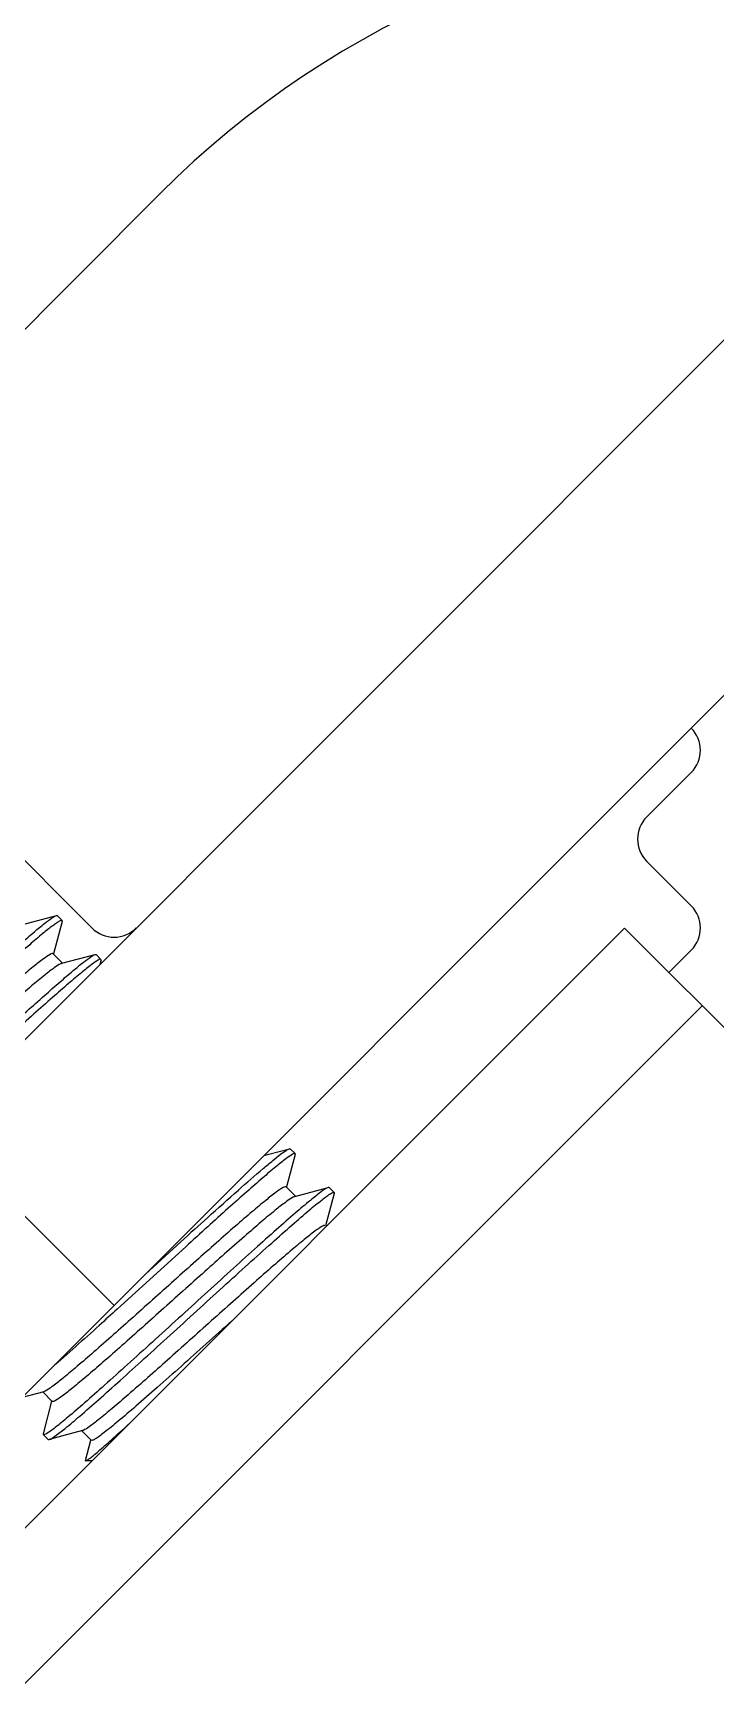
# Model space of a CAD drawing. Extents: x 1382187 to 1725648, y 860327 to 1571294.
# Drawn here: x 1538818.5 to 1538996.3, y 1238538.9 to 1238972.8 of the extents above; entities that cross this region are included whole.
import ezdxf

# ---------------------------------------------------------------- set-up
doc = ezdxf.new("R2010")
doc.units = 0
doc.header["$LTSCALE"] = 1000
doc.header["$MEASUREMENT"] = 0

msp = doc.modelspace()

# ---------------------------------------------------------------- linework, layer by layer
for p, q in [((1539034.88, 1238929.43), (1538706.52, 1238601.07)), ((1538851.52, 1238931.11), (1538775.93, 1238855.51)), ((1538752.78, 1238554.81), (1539041.94, 1238843.97)), ((1538775.93, 1238797.69), (1538833.75, 1238739.86)), ((1538989.87, 1238780.34), (1538978.31, 1238768.77)), ((1538978.31, 1238757.21), (1538989.87, 1238745.65)), ((1538815.77, 1238740.77), (1538824.48, 1238743.09)), ((1538824.48, 1238743.09), (1538824.72, 1238743.08)), ((1538825.98, 1238741.81), (1538824.72, 1238743.08)), ((1536395.24, 1236162.58), (1538972.51, 1238739.85)), ((1538826, 1238741.57), (1538823.74, 1238733.14)), ((1539209.59, 1238502.77), (1538972.51, 1238739.85)), ((1538989.87, 1238734.08), (1538984.08, 1238728.28)), ((1538823.65, 1238733.16), (1538826.1, 1238730.71)), ((1538825.89, 1238730.66), (1538825.63, 1238730.56)), ((1538825.89, 1238730.66), (1538834.6, 1238732.97)), ((1538834.6, 1238732.97), (1538834.84, 1238732.96)), ((1538836.1, 1238731.69), (1538834.84, 1238732.96)), ((1538836.12, 1238731.45), (1538835.83, 1238730.38)), ((1538836.12, 1238731.45), (1538836.1, 1238731.69)), ((1536415.48, 1236142.34), (1538992.75, 1238719.61)), ((1538839.52, 1238641.55), (1538793.26, 1238687.8)), ((1538879.83, 1238680.95), (1538885.2, 1238682.38)), ((1538885.2, 1238682.38), (1538885.44, 1238682.36)), ((1538886.7, 1238681.1), (1538885.44, 1238682.36)), ((1538878.59, 1238680.62), (1538879.83, 1238680.95)), ((1538886.72, 1238680.86), (1538884.45, 1238672.43)), ((1538886.72, 1238680.86), (1538886.7, 1238681.1)), ((1538884.36, 1238672.45), (1538886.81, 1238670)), ((1538886.61, 1238669.94), (1538895.32, 1238672.26)), ((1538896.84, 1238670.74), (1538894.57, 1238662.31)), ((1538895.32, 1238672.26), (1538895.16, 1238672.2)), ((1538895.56, 1238672.24), (1538895.32, 1238672.26)), ((1538896.82, 1238670.98), (1538895.56, 1238672.24)), ((1538896.82, 1238670.98), (1538896.84, 1238670.74)), ((1538858.19, 1238656.87), (1538841.28, 1238641.47)), ((1538847.69, 1238649.72), (1538856.93, 1238658.13)), ((1538841.28, 1238641.47), (1538840.33, 1238640.61)), ((1538821.19, 1238619.09), (1538815.54, 1238617.57)), ((1538823.43, 1238616.58), (1538820.98, 1238619.03)), ((1538821.09, 1238608.15), (1538823.34, 1238616.6)), ((1538821.11, 1238607.91), (1538821.09, 1238608.15)), ((1538822.37, 1238606.65), (1538821.11, 1238607.91)), ((1538831.31, 1238608.97), (1538822.61, 1238606.63)), ((1538833.55, 1238606.46), (1538831.1, 1238608.91)), ((1538831.5, 1238609.04), (1538831.31, 1238608.97)), ((1538822.37, 1238606.65), (1538822.61, 1238606.63)), ((1538832.05, 1238601.19), (1538833.46, 1238606.48)), ((1538832.05, 1238601.19), (1538832.1, 1238601.07)), ((1538833.73, 1238601.07), (1538832.1, 1238601.07))]:
    msp.add_line(p, q)
for centre, radius, start, end in [((1539024.99, 1238757.63), 245.33, 90.0086, 135), ((1538984.09, 1238786.12), 8.18, 315, 45), ((1538984.09, 1238762.99), 8.18, 135, 225), ((1538984.09, 1238739.86), 8.18, 315, 45), ((1538839.53, 1238745.65), 8.18, 225, 315), ((1540728.56, 1236598.97), 2782.65, 132.07356, 132.2686)]:
    msp.add_arc(centre, radius, start, end)
for points, knots in [([(1538796.22, 1238718.85), (1538799.69, 1238722), (1538804.69, 1238726.54), (1538811.07, 1238732.23), (1538815.1, 1238735.77), (1538818.49, 1238738.66), (1538821.16, 1238740.88), (1538823.05, 1238742.27), (1538824.08, 1238742.99), (1538824.48, 1238743.09)], [0, 0, 0, 0, 0.377471, 0.543193, 0.688111, 0.808727, 0.902173, 0.966298, 1, 1, 1, 1]), ([(1538825.98, 1238741.81), (1538825.92, 1238741.87), (1538825.6, 1238741.81), (1538825.15, 1238741.56), (1538824.41, 1238741.09), (1538822.98, 1238740.04), (1538820.65, 1238738.16), (1538817.26, 1238735.29), (1538813.12, 1238731.67), (1538808.35, 1238727.42), (1538803.06, 1238722.65), (1538799.38, 1238719.32), (1538797.48, 1238717.59)], [0, 0, 0, 0, 0.006773, 0.021185, 0.044126, 0.075641, 0.163702, 0.283196, 0.43092, 0.602853, 0.7943, 1, 1, 1, 1]), ([(1538826, 1238741.57), (1538826.01, 1238741.62), (1538826.03, 1238741.7), (1538826.01, 1238741.79), (1538825.98, 1238741.81)], [0, 0, 0, 0, 0.601161, 1, 1, 1, 1]), ([(1538823.65, 1238733.16), (1538823.58, 1238733.23), (1538823.25, 1238733.18), (1538822.43, 1238732.75), (1538820.74, 1238731.57), (1538818.15, 1238729.52), (1538814.69, 1238726.63), (1538810.52, 1238723.03), (1538805.76, 1238718.85), (1538800.56, 1238714.23), (1538793.23, 1238707.68), (1538784.28, 1238699.65), (1538774.55, 1238691.02), (1538767.6, 1238685.01), (1538763.38, 1238681.64), (1538761.81, 1238680.5), (1538761.15, 1238680.12)], [0, 0, 0, 0, 0.003304, 0.010111, 0.035617, 0.076659, 0.131985, 0.199788, 0.27782, 0.363483, 0.453918, 0.636961, 0.802699, 0.929211, 0.972307, 1, 1, 1, 1]), ([(1538825.63, 1238730.56), (1538825.05, 1238730.3), (1538823.65, 1238729.3), (1538821.12, 1238727.36), (1538817.73, 1238724.53), (1538811.75, 1238719.39), (1538803.16, 1238711.77), (1538794.09, 1238703.65), (1538786.6, 1238696.94), (1538781.24, 1238692.18), (1538776.32, 1238687.85), (1538772.01, 1238684.11), (1538768.42, 1238681.11), (1538765.73, 1238678.96), (1538763.97, 1238677.73), (1538763.12, 1238677.28), (1538762.78, 1238677.23), (1538762.71, 1238677.29)], [0, 0, 0, 0, 0.022835, 0.061922, 0.116063, 0.18342, 0.348093, 0.533262, 0.625558, 0.713362, 0.793619, 0.863541, 0.920711, 0.963177, 0.989581, 0.996616, 1, 1, 1, 1]), ([(1538806.34, 1238708.73), (1538809.81, 1238711.88), (1538814.81, 1238716.42), (1538821.19, 1238722.11), (1538825.22, 1238725.65), (1538828.61, 1238728.54), (1538831.27, 1238730.76), (1538833.17, 1238732.15), (1538834.2, 1238732.87), (1538834.6, 1238732.97)], [0, 0, 0, 0, 0.37747, 0.543196, 0.688117, 0.808733, 0.902176, 0.966298, 1, 1, 1, 1]), ([(1538836.1, 1238731.69), (1538836.04, 1238731.75), (1538835.72, 1238731.69), (1538834.95, 1238731.26), (1538833.3, 1238730.09), (1538830.78, 1238728.05), (1538827.38, 1238725.17), (1538823.25, 1238721.55), (1538818.47, 1238717.3), (1538813.18, 1238712.54), (1538809.5, 1238709.2), (1538807.6, 1238707.47)], [0, 0, 0, 0, 0.006754, 0.021145, 0.075539, 0.16358, 0.283067, 0.430802, 0.602761, 0.794254, 1, 1, 1, 1]), ([(1538863.95, 1238664.49), (1538866.6, 1238666.88), (1538871.38, 1238671.16), (1538877.02, 1238676.12), (1538880.7, 1238679.19), (1538882.67, 1238680.78), (1538884.1, 1238681.79), (1538884.88, 1238682.29), (1538885.2, 1238682.38)], [0, 0, 0, 0, 0.384776, 0.692129, 0.810102, 0.901533, 0.965023, 1, 1, 1, 1]), ([(1538886.7, 1238681.1), (1538886.64, 1238681.16), (1538886.32, 1238681.1), (1538885.54, 1238680.67), (1538883.9, 1238679.49), (1538881.37, 1238677.45), (1538877.97, 1238674.57), (1538873.84, 1238670.96), (1538869.07, 1238666.7), (1538863.78, 1238661.94), (1538860.1, 1238658.6), (1538858.19, 1238656.87)], [0, 0, 0, 0, 0.006763, 0.021164, 0.075577, 0.163627, 0.283117, 0.430848, 0.602798, 0.794273, 1, 1, 1, 1]), ([(1538895.16, 1238672.2), (1538894.55, 1238671.95), (1538893.05, 1238670.83), (1538890.25, 1238668.64), (1538886.38, 1238665.32), (1538881.55, 1238661.09), (1538875.93, 1238656.06), (1538867.41, 1238648.36), (1538858.55, 1238640.27), (1538849.61, 1238632.13), (1538843.2, 1238626.32), (1538837.31, 1238621.03), (1538832.14, 1238616.44), (1538827.86, 1238612.75), (1538824.89, 1238610.3), (1538823.08, 1238608.92), (1538822.14, 1238608.28), (1538821.58, 1238607.96), (1538821.18, 1238607.84), (1538821.11, 1238607.91)], [0, 0, 0, 0, 0.019907, 0.056634, 0.109025, 0.175256, 0.252981, 0.339436, 0.526014, 0.619485, 0.708622, 0.790247, 0.861456, 0.919721, 0.962993, 0.978527, 0.989825, 0.996867, 1, 1, 1, 1]), ([(1538884.36, 1238672.45), (1538884.3, 1238672.51), (1538883.96, 1238672.46), (1538883.12, 1238672.02), (1538881.38, 1238670.8), (1538878.72, 1238668.68), (1538875.17, 1238665.72), (1538870.9, 1238662.03), (1538866.03, 1238657.74), (1538860.72, 1238653.02), (1538853.28, 1238646.36), (1538844.25, 1238638.27), (1538835.66, 1238630.65), (1538829.66, 1238625.48), (1538826.22, 1238622.6), (1538823.62, 1238620.58), (1538822.17, 1238619.54), (1538821.57, 1238619.24)], [0, 0, 0, 0, 0.003359, 0.010322, 0.036444, 0.078464, 0.135055, 0.204313, 0.283873, 0.371008, 0.462723, 0.647233, 0.812247, 0.880232, 0.935318, 0.975657, 1, 1, 1, 1]), ([(1538822.61, 1238606.63), (1538823.16, 1238606.78), (1538824.55, 1238607.85), (1538827.2, 1238609.85), (1538830.96, 1238613.07), (1538835.73, 1238617.23), (1538841.32, 1238622.23), (1538847.55, 1238627.85), (1538854.2, 1238633.9), (1538861.04, 1238640.13), (1538867.83, 1238646.32), (1538874.33, 1238652.21), (1538880.32, 1238657.6), (1538885.58, 1238662.27), (1538889.94, 1238666.03), (1538892.96, 1238668.53), (1538894.81, 1238669.95), (1538895.77, 1238670.6), (1538896.33, 1238670.93), (1538896.74, 1238671.05), (1538896.82, 1238670.98)], [0, 0, 0, 0, 0.017284, 0.051806, 0.102517, 0.167622, 0.244771, 0.331162, 0.423655, 0.518881, 0.613376, 0.703697, 0.786559, 0.85895, 0.918246, 0.962316, 0.97814, 0.989652, 0.996821, 1, 1, 1, 1]), ([(1538886.19, 1238669.77), (1538885.58, 1238669.46), (1538884.11, 1238668.41), (1538881.5, 1238666.37), (1538878.03, 1238663.47), (1538872.03, 1238658.29), (1538863.45, 1238650.67), (1538854.42, 1238642.59), (1538846.99, 1238635.94), (1538841.7, 1238631.23), (1538836.84, 1238626.96), (1538832.59, 1238623.29), (1538829.05, 1238620.33), (1538826.4, 1238618.22), (1538824.67, 1238617.01), (1538823.83, 1238616.56), (1538823.49, 1238616.51), (1538823.43, 1238616.58)], [0, 0, 0, 0, 0.024785, 0.065489, 0.120851, 0.189019, 0.354131, 0.538447, 0.629993, 0.716932, 0.79629, 0.865354, 0.921777, 0.963666, 0.989706, 0.996648, 1, 1, 1, 1]), ([(1538894.48, 1238662.33), (1538894.41, 1238662.4), (1538894.07, 1238662.34), (1538893.22, 1238661.88), (1538891.44, 1238660.64), (1538888.74, 1238658.48), (1538885.12, 1238655.45), (1538880.78, 1238651.7), (1538875.83, 1238647.34), (1538870.45, 1238642.55), (1538862.93, 1238635.82), (1538853.84, 1238627.68), (1538845.24, 1238620.05), (1538839.29, 1238614.94), (1538835.92, 1238612.14), (1538833.43, 1238610.24), (1538832.06, 1238609.27), (1538831.5, 1238609.04)], [0, 0, 0, 0, 0.003398, 0.010478, 0.037053, 0.07979, 0.137309, 0.207632, 0.28831, 0.376519, 0.469165, 0.65473, 0.819193, 0.88617, 0.939738, 0.978071, 1, 1, 1, 1]), ([(1538840.33, 1238640.61), (1538838.77, 1238639.19), (1538833.14, 1238634.09), (1538827.49, 1238629), (1538823.35, 1238625.38)], [0, 0, 0, 0, 0.277319, 1, 1, 1, 1]), ([(1538870.18, 1238637.52), (1538867.96, 1238635.53), (1538863.56, 1238631.59), (1538857.1, 1238625.81), (1538851, 1238620.39), (1538845.53, 1238615.59), (1538840.94, 1238611.66), (1538837.72, 1238609.03), (1538835.74, 1238607.54), (1538834.69, 1238606.85), (1538834.08, 1238606.49), (1538833.63, 1238606.38), (1538833.55, 1238606.46)], [0, 0, 0, 0, 0.185176, 0.368093, 0.540254, 0.693667, 0.821232, 0.91709, 0.95173, 0.977016, 0.992838, 1, 1, 1, 1]), ([(1538832.1, 1238601.07), (1538832.23, 1238601.07), (1538832.59, 1238601.32), (1538833.26, 1238601.77), (1538834.24, 1238602.57), (1538836.15, 1238604.18), (1538839.22, 1238606.91), (1538841.84, 1238609.3), (1538843.32, 1238610.66)], [0, 0, 0, 0, 0.02649, 0.082132, 0.167164, 0.280982, 0.590769, 1, 1, 1, 1])]:
    msp.add_open_spline(points, degree=3, knots=knots)
for points in [[(1538886.61, 1238669.94), (1538886.46, 1238669.9), (1538886.32, 1238669.84), (1538886.19, 1238669.77)], [(1538821.57, 1238619.24), (1538821.44, 1238619.18), (1538821.32, 1238619.12), (1538821.19, 1238619.09)]]:
    msp.add_open_spline(points, degree=3)

doc.saveas('drawing.dxf')
